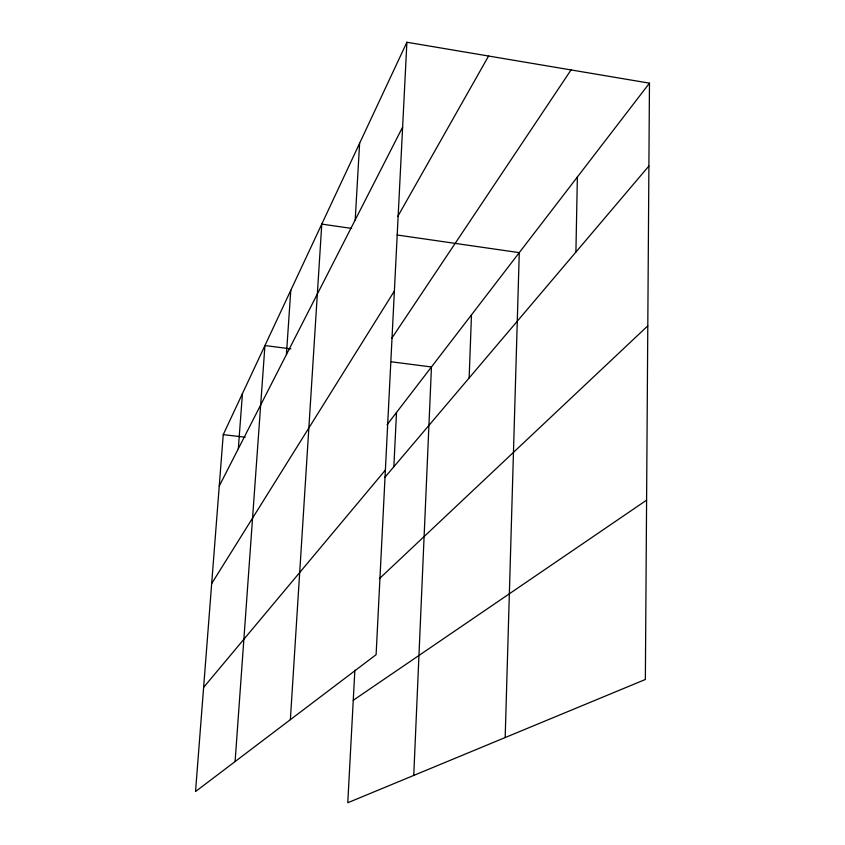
<?xml version="1.0" encoding="UTF-8"?>
<svg xmlns="http://www.w3.org/2000/svg" width="845" height="845" viewBox="0 0 845 845"><rect width="100%" height="100%" fill="white"/><g stroke="black" fill="none" stroke-linecap="round" stroke-linejoin="round"><path stroke-width="1.27" d="M406.889 42.25L376.109 654.664L195.533 791.543L223.238 434.636L406.889 42.25L649.467 83.159L645.358 679.486L347.77 802.75L354.868 670.169M575.91 252.074L577.367 177.017M505.173 737.558L519.274 252.644L397.065 234.984M469.144 377.968L471.478 314.868M413.754 775.425L431.457 366.973L391.446 361.818M393.854 466.746L396.506 412.466M355.196 219.932L359.621 143.227M290.363 719.665L321.776 224.105L351.657 228.414M286.413 354.594L290.775 290.321M235.1 761.556L264.939 345.542L290.849 348.879M238.311 448.748L242.441 393.601M219.246 486.076L402.621 127.099M397.763 216.478L488.59 56.023M211.672 583.578L394.383 291.007M391.742 338.317L571.04 69.934M387.052 424.771L649.467 83.159M203.624 687.386L385.383 470.073M384.686 477.552L648.897 166.011M379.416 578.645L647.788 325.853M353.252 700.294L646.594 500.155M223.238 434.636L245.23 437.214"/></g></svg>
